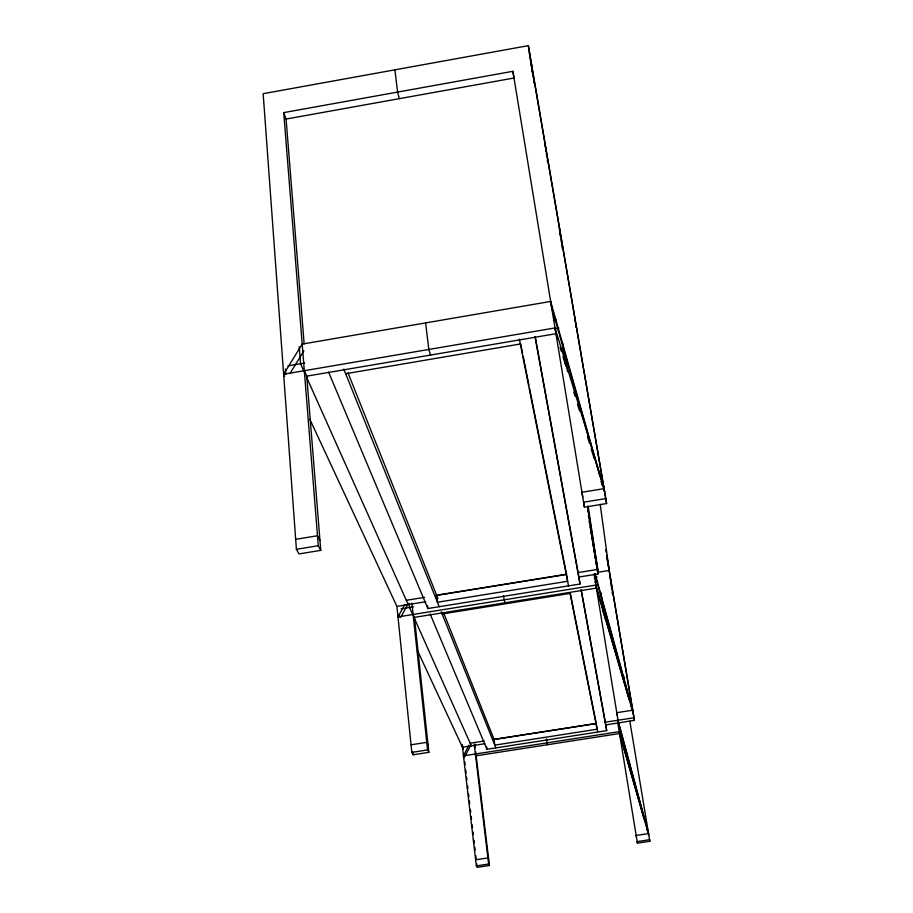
<?xml version="1.0" encoding="UTF-8"?>
<svg xmlns="http://www.w3.org/2000/svg" width="913" height="913" viewBox="0 0 913 913"><rect width="100%" height="100%" fill="white"/><g stroke="black" fill="none" stroke-linecap="round" stroke-linejoin="round"><path stroke-width="1.37" d="M463.804 753.408L464.306 757.642L463.462 755.85L468.997 745.134M464.957 756.375L470.834 744.974M400.693 617.336L408.111 603.835M404.767 604.589L397.988 616.903L595.904 585.073L633.086 712.779L632.287 710.074M289.877 373.657L303.881 350.854M284.651 376.396L283.635 374.227L302.192 344.087L550.665 301.45L604.748 492.392M320.76 550.356L318.283 545.712L283.715 112.619L512.901 71.294L584.4 507.172L606.597 503.531L528.376 45.65L263.161 93.697L296.405 549.306L299.03 553.917L320.76 550.356L306.745 376.156L304.314 370.701M283.715 112.619L286.066 119.055L513.973 78.016L512.901 71.294M553.483 320.497L556.234 320.029M287.994 365.862L304.657 363.02M283.635 374.227L555.013 327.927L604.258 488.603L581.98 492.267L582.768 497.288M554.636 328.771L558.847 328.064M306.745 376.156L555.926 333.702L557.592 339.122M345.662 373.725L520.319 343.996M295.675 539.332L317.484 535.748L319.961 540.439M296.405 549.306L318.283 545.712M605.958 498.544L583.612 502.207L584.4 507.172M566.539 574.243L436.619 595.208L437.418 602.249L567.624 581.261L566.756 575.647M406.308 600.298L424.568 597.353M435.798 595.538L566.414 574.46M577.655 572.645L597.319 569.472L596.018 561.609M309.827 419.25L396.904 606.38L425.72 601.735M535.201 336.6L578.91 577.039L598.004 573.957L587.618 506.247M401.081 608.845L413.543 606.848M594.409 577.701L597.125 577.256M328.6 372.139L427.855 608.526L580.017 584.023L578.91 577.039M594.945 582.106L597.753 581.661M413.11 614.472L414.399 617.371L596.383 588.12L629.091 699.232M442.132 613.981L570.054 593.416L597.684 732.055M411.055 744.791L426.77 742.337L428.049 744.757M494.059 739.37L596.212 723.461L597.125 729.225L494.789 745.134L494.059 739.37L443.958 613.65M411.831 752.392L427.581 749.938L428.859 752.335L413.178 754.777L411.831 752.392L396.904 606.38M470.184 743.205L484.221 741.025M494.047 739.496L596.52 723.53M604.942 722.217L634.033 717.789L606.631 555.058M484.883 743.741L462.446 747.222L417.458 650.547M581.239 589.855L605.787 724.922L634.352 720.346L634.033 717.789M430.183 614.072L486.949 749.276L606.711 730.651L605.787 724.922M463.462 755.85L619.208 731.667L648.812 835.155M475.376 754.001L476.175 755.793L619.516 733.538L644.122 818.893M475.627 859.772L487.907 857.912L488.695 859.384M476.346 865.901L488.649 864.04L489.425 865.501L477.168 867.35L476.346 865.901L462.115 744.415M637.422 843.133L649.839 841.261L649.634 839.709L637.183 841.592L637.422 843.133L617.702 722.411M304.04 371.523L300.56 363.716L299.224 346.723M306.369 376.715L408.214 604.554M413.11 615.533L409.526 607.487L409.07 603.253M414.262 618.112L471.359 745.841M343.79 369.057L439.21 606.7M441.253 611.801L495.896 747.884M348.013 372.869L437.955 598.574M560.08 347.26L561.324 351.322M562.99 356.743L565.889 366.239M573.775 391.985L575.019 396.059M577.518 404.185L579.584 410.964M587.47 436.722L589.547 443.501M591.213 448.922L594.112 458.406M601.165 481.459L602.42 485.522M430.514 355.066L428.825 349.462L425.606 322.905M504.9 602.82L503.451 595.664M547.515 744.723L546.396 738.914M646.861 828.376L648.424 833.797M599.807 475.844L551.6 307.327L550.665 301.45M601.382 481.322L602.557 485.431M595.116 573.706L632.743 710.2L616.789 712.688L617.199 715.256M594.865 574.129L629.673 700.431M630.815 704.539L633.086 712.779M618.626 722.697L648.618 833.58L636.178 835.463L636.429 837.027M618.558 723.233L644.384 818.778M646.975 828.331L648.447 833.786M399.312 98.672L397.589 92.087L394.895 69.833M520.65 343.585L522.59 353.331M523.149 356.116L528.958 385.354M529.517 388.139L566.631 574.711M570.363 593.484L596.235 723.518M519.36 339.145L568.548 585.872M535.064 337.045L580.017 584.023M581.079 589.866L606.711 730.651M529.357 52.463L604.668 492.244M604.908 493.659L606.597 503.531M605.684 549.466L606.164 552.262M606.574 555.492L634.352 720.346M629.833 721.213L649.839 841.261M587.595 507.856L593.142 541.443M593.37 543.212L594.066 547.035M594.306 548.816L597.068 565.227M597.524 568.034L597.992 570.83M588.417 515.525L588.885 518.333M589.341 521.129L589.809 523.936M590.266 526.744L590.734 529.54M591.19 532.347L591.658 535.155M592.126 537.962L594.66 553.381L592.354 537.94M589.227 520.752L589.695 523.56M590.152 526.356L595.47 558.551M595.927 561.358L598.004 573.957M602.181 602.454L604.029 613.696M602.169 604.714L602.569 607.659M603.094 610.329L603.493 613.274M594.078 573.912L618.432 722.822L618.033 720.277M555.013 327.927L555.926 333.702M595.904 585.073L596.383 588.12M619.208 731.667L619.516 733.538M562.613 343.277L566.06 365.759M600.868 592.617L604.509 616.378M563.469 349.862L565.843 365.303M587.824 508.461L588.257 511.269M588.691 514.076L591.065 529.517M591.487 532.325L591.921 535.132M602.409 603.39L603.915 613.216M563.013 348.618L563.447 351.437M563.755 353.32L565.273 363.157M564.805 353.457L567.589 371.694M588.155 506.316L598.22 572.234L609.222 570.454L600.195 504.341M603.025 603.653L605.387 619.162M531.24 63.465L533.272 77.559M533.671 80.161L534.082 83.186M528.376 45.65L530.579 60.931M530.989 63.75L531.389 66.581M531.8 69.399L532.211 72.218M544.935 143.695L546.065 151.284M546.339 153.578L546.864 156.922M547.264 159.741L547.663 162.571M559.703 229.95L560.685 237.003M561.084 239.822L561.472 242.63M561.86 245.449L562.26 248.268M559.349 227.885L560.536 236.353M574.654 317.245L575.224 321.456M575.612 324.275L575.989 327.094M609.861 575.099L611.756 588.999M612.132 591.784L612.52 594.557M623.59 675.688L623.967 678.45M486.663 746.971L486.949 749.276M474.737 743.924L475.216 747.884M475.696 751.833L476.015 754.48M476.175 755.793L489.425 865.501M474.258 744.734L488.649 864.04M462.982 746.366L463.313 749.185M464.797 761.841L465.116 764.638M465.778 770.241L466.109 773.037M466.6 777.237L466.931 780.044M467.582 785.637L467.913 788.444M468.574 794.036L468.894 796.844M469.396 801.043L469.716 803.839M470.378 809.443L470.709 812.239M471.199 816.439L471.53 819.246M472.181 824.838L472.512 827.646M473.002 831.846L473.333 834.642M473.984 840.245L474.315 843.041M474.806 847.241L475.137 850.037M475.799 855.641L476.118 858.437M476.734 863.687L477.02 866.129M427.546 605.718L427.855 608.526M414.399 617.371L428.859 752.335M411.911 603.288L427.581 749.938M398.81 614.552L399.072 617.165M412.927 752.244L413.178 754.777M286.066 119.055L304.166 343.996M285.404 369L285.803 374.33M595.584 558.984L595.128 556.188L595.584 558.984"/></g></svg>
